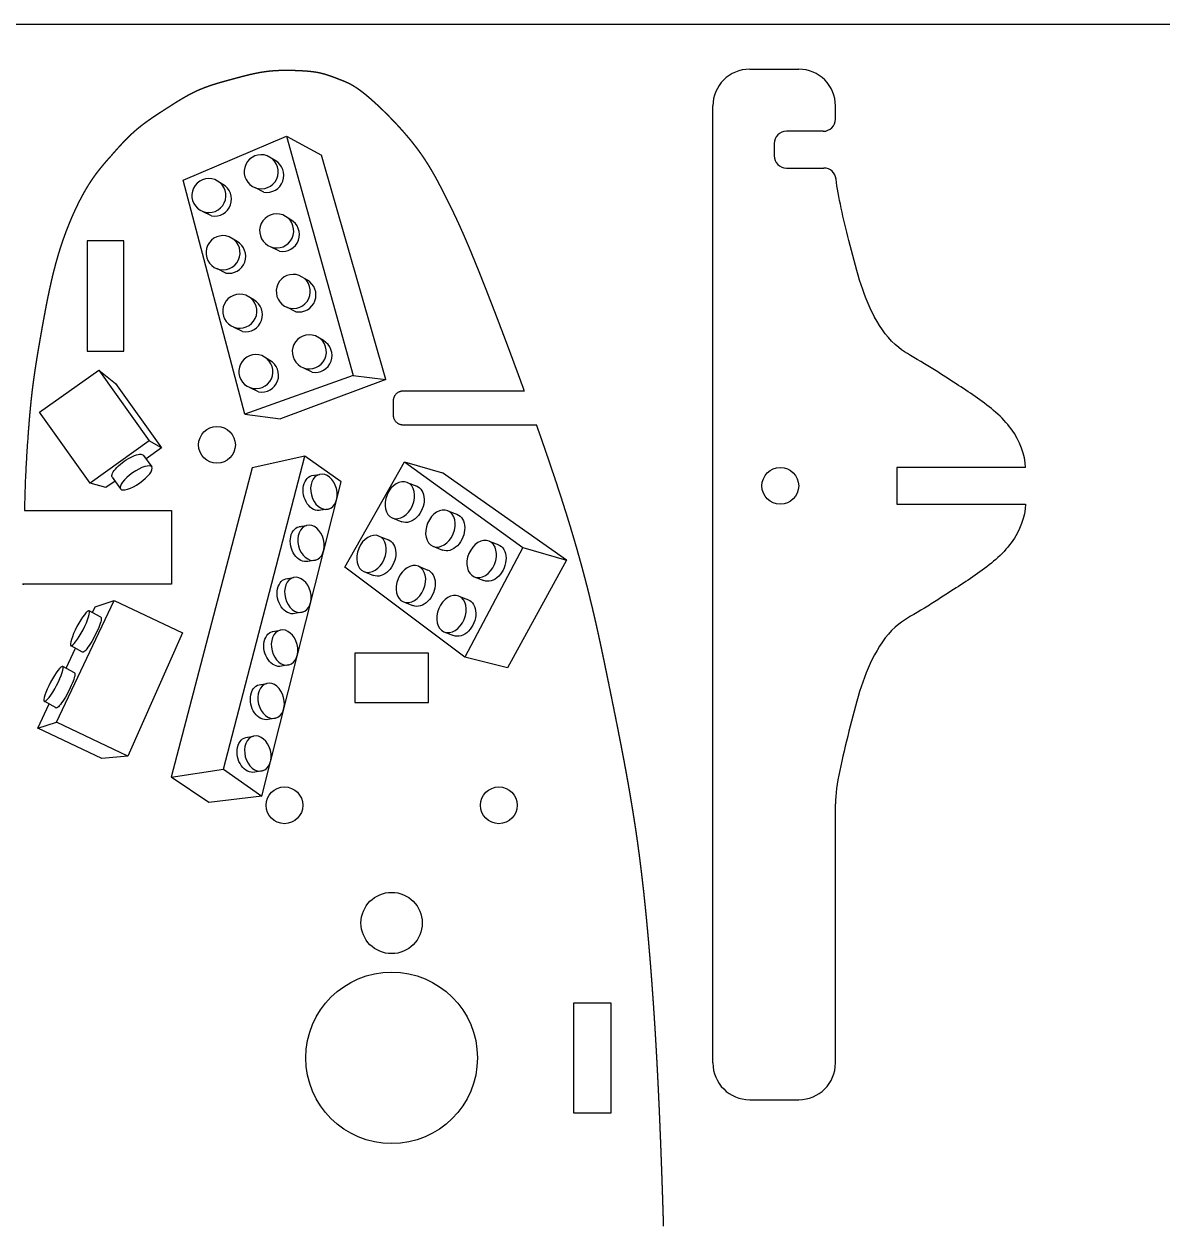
# Model space of a CAD drawing. Header units: millimetres. Extents: x -53 to 1579, y -453 to 381.
# Drawn here: x 153.4 to 246.3, y 283.4 to 381.2 of the extents above; entities that cross this region are included whole.
import ezdxf

# ---------------------------------------------------------------- set-up
doc = ezdxf.new("R2010")
doc.units = ezdxf.units.MM
doc.layers.add('design3', color=5, linetype='Continuous')
doc.layers.add('toCut', color=1, linetype='Continuous', true_color=0xff0000)

msp = doc.modelspace()

# ---------------------------------------------------------------- linework, layer by layer
msp.add_line((-53.352, 381.237), (546.648, 381.237))
at = {"layer": 'design3'}
for points in [[(174.823, 372.077), (180.258, 352.551), (171.432, 349.419), (166.388, 368.511), (174.823, 372.077)], [(174.823, 372.077), (177.687, 370.543)], [(173.912, 370.093), (173.255, 370.484)], [(182.927, 352.236), (177.687, 370.543)], [(169.641, 368.155), (168.983, 368.545)], [(172.985, 367.527), (172.251, 367.888)], [(168.714, 365.589), (167.98, 365.95)], [(175.176, 365.273), (174.518, 365.664)], [(170.799, 363.491), (170.142, 363.881)], [(174.248, 362.707), (173.514, 363.068)], [(169.872, 360.924), (169.138, 361.286)], [(176.531, 360.335), (175.873, 360.725)], [(172.169, 358.724), (171.511, 359.115)], [(175.604, 357.768), (174.869, 358.13)], [(171.241, 356.158), (170.507, 356.519)], [(177.841, 355.406), (177.183, 355.796)], [(173.479, 353.795), (172.821, 354.186)], [(159.51, 353.006), (163.63, 347.233), (158.807, 343.792), (154.687, 349.565), (159.51, 353.006), (160.884, 351.903), (164.629, 346.655), (163.63, 347.233)], [(176.914, 352.84), (176.179, 353.201)], [(180.258, 352.551), (182.927, 352.236)], [(172.551, 351.229), (171.817, 351.59)], [(182.927, 352.236), (174.351, 349.042)], [(171.432, 349.419), (174.351, 349.042)], [(164.629, 346.655), (163.368, 345.756)], [(163.158, 346.05), (163.836, 345.101)], [(169.703, 320.462), (176.331, 345.974), (172.018, 345.022), (165.422, 319.796), (169.703, 320.462), (172.811, 318.241), (168.498, 317.734), (165.422, 319.796)], [(172.811, 318.241), (179.28, 343.88), (176.331, 345.974)], [(194.124, 338.527), (189.373, 329.59), (179.583, 336.923), (184.449, 345.515), (194.124, 338.527)], [(184.449, 345.515), (187.553, 344.614)], [(197.673, 337.496), (187.553, 344.614)], [(160.839, 343.951), (160.088, 343.415), (158.807, 343.792)], [(160.614, 344.265), (161.293, 343.313)], [(176.909, 344.401), (177.521, 344.5)], [(184.684, 343.844), (185.463, 343.54)], [(178.24, 341.667), (177.628, 341.569)], [(183.463, 340.943), (184.242, 340.638)], [(187.995, 341.532), (188.774, 341.227)], [(175.858, 340.236), (176.47, 340.335)], [(182.373, 339.469), (183.152, 339.164)], [(191.364, 339.049), (192.143, 338.745)], [(186.774, 338.63), (187.553, 338.326)], [(194.124, 338.527), (197.673, 337.496), (192.865, 328.731), (189.373, 329.59)], [(177.189, 337.502), (176.577, 337.404)], [(185.59, 337), (186.369, 336.695)], [(174.785, 335.985), (175.397, 336.084)], [(181.152, 336.567), (181.931, 336.263)], [(190.143, 336.148), (190.922, 335.843)], [(161.888, 321.518), (156.065, 324.276), (160.774, 334.22), (166.344, 331.582), (161.888, 321.518), (159.756, 321.329), (154.528, 323.806), (156.065, 324.276)], [(158.994, 333.234), (159.207, 333.683), (160.774, 334.22)], [(184.369, 334.098), (185.148, 333.794)], [(188.901, 334.562), (189.68, 334.257)], [(159.681, 332.85), (158.733, 333.381)], [(176.117, 333.251), (175.505, 333.152)], [(173.702, 331.69), (174.314, 331.789)], [(187.68, 331.66), (188.459, 331.356)], [(156.841, 328.689), (157.612, 330.315)], [(158.194, 329.987), (157.254, 330.517)], [(175.033, 328.957), (174.421, 328.858)], [(157.528, 328.305), (156.58, 328.836)], [(172.605, 327.345), (173.217, 327.443)], [(156.041, 325.442), (155.101, 325.972)], [(154.528, 323.806), (155.459, 325.771)], [(173.937, 324.611), (173.325, 324.512)], [(171.52, 323.045), (172.132, 323.144)], [(172.852, 320.311), (172.24, 320.213)]]:
    msp.add_lwpolyline(points, dxfattribs=at)
for centre, radius, start, end in [((172.765, 369.181), 1.392, 69.39458, 49.19718), ((173.232, 368.889), 1.384, 259.7128, 60.55252), ((168.494, 367.243), 1.392, 69.39458, 49.19718), ((168.961, 366.95), 1.384, 259.7128, 60.55252), ((174.028, 364.361), 1.392, 69.39458, 49.19718), ((174.496, 364.068), 1.384, 259.7128, 60.55252), ((169.652, 362.579), 1.392, 69.39458, 49.19718), ((170.119, 362.286), 1.384, 259.7128, 60.55252), ((175.384, 359.423), 1.392, 69.39458, 49.19718), ((175.851, 359.13), 1.384, 259.7128, 60.55252), ((171.021, 357.812), 1.392, 69.39458, 49.19718), ((171.489, 357.519), 1.384, 259.7128, 60.55252), ((176.694, 354.494), 1.392, 69.39458, 49.19718), ((177.161, 354.201), 1.384, 259.7128, 60.55252), ((172.331, 352.883), 1.392, 69.39458, 49.19718), ((172.799, 352.59), 1.384, 259.7128, 60.55252)]:
    msp.add_arc(centre, radius, start, end, dxfattribs=at)
at = {"layer": 'design3', "extrusion": (0, 0, -1)}
for centre, major_axis, ratio, start_param, end_param in [((161.886, 345.158), (-1.272, -0.893), 0.322441, 6.278121, 9.424778), ((177.268, 342.985), (-0.36, 1.416), 0.721472, 3.141593, 6.411334), ((184.853, 342.089), (0.611, 1.451), 0.717814, 6.246322, 9.424778), ((188.164, 339.776), (0.611, 1.451), 0.717814, 6.246322, 9.424778), ((176.218, 338.82), (-0.36, 1.416), 0.721472, 3.141593, 6.411334), ((182.541, 337.713), (0.611, 1.451), 0.717814, 6.246322, 9.424778), ((191.533, 337.294), (0.611, 1.451), 0.717814, 6.246322, 9.424778), ((175.145, 334.569), (-0.36, 1.416), 0.721472, 3.141593, 6.411334), ((185.759, 335.244), (0.611, 1.451), 0.717814, 6.246322, 9.424778), ((189.069, 332.806), (0.611, 1.451), 0.717814, 6.246322, 9.424778), ((158.93, 331.421), (0.751, 1.429), 0.171577, 6.282318, 9.493019), ((174.061, 330.274), (-0.36, 1.416), 0.721472, 3.141593, 6.411334), ((156.777, 326.876), (0.751, 1.429), 0.171577, 6.282318, 9.493019), ((172.965, 325.928), (-0.36, 1.416), 0.721472, 3.141593, 6.411334), ((171.88, 321.629), (-0.36, 1.416), 0.721472, 3.141593, 6.411334)]:
    msp.add_ellipse(centre, major_axis=major_axis, ratio=ratio, start_param=start_param, end_param=end_param, dxfattribs=at)
for centre, major_axis, ratio in [((162.564, 344.208), (-1.272, -0.893), 0.322441), ((177.881, 343.084), (-0.36, 1.416), 0.721472), ((184.074, 342.394), (0.611, 1.451), 0.717814), ((187.385, 340.081), (0.611, 1.451), 0.717814), ((176.83, 338.919), (-0.36, 1.416), 0.721472), ((181.762, 338.018), (0.611, 1.451), 0.717814), ((190.754, 337.599), (0.611, 1.451), 0.717814), ((184.979, 335.549), (0.611, 1.451), 0.717814), ((175.757, 334.667), (-0.36, 1.416), 0.721472), ((188.29, 333.111), (0.611, 1.451), 0.717814), ((157.982, 331.952), (0.751, 1.429), 0.171577), ((174.673, 330.373), (-0.36, 1.416), 0.721472), ((155.829, 327.407), (0.751, 1.429), 0.171577), ((173.577, 326.027), (-0.36, 1.416), 0.721472), ((172.492, 321.728), (-0.36, 1.416), 0.721472)]:
    msp.add_ellipse(centre, major_axis=major_axis, ratio=ratio, dxfattribs=at)
at = {"layer": 'toCut'}
for p, q in [((212.62, 377.551), (216.62, 377.551)), ((209.62, 296.487), (209.62, 374.551)), ((219.62, 373.487), (219.62, 374.551)), ((218.62, 372.487), (215.62, 372.487)), ((214.62, 371.487), (214.62, 370.487)), ((215.62, 369.487), (218.678, 369.487)), ((224.62, 345.062), (224.62, 342.062)), ((235.12, 345.062), (224.62, 345.062)), ((224.62, 342.062), (235.12, 342.062)), ((219.62, 296.487), (219.62, 317.637)), ((212.62, 293.487), (216.62, 293.487))]:
    msp.add_line(p, q, dxfattribs=at)
for points in [[(158.561, 363.544), (158.561, 354.544), (161.561, 354.544), (161.561, 363.544)], [(158.561, 363.544), (158.561, 354.544), (161.561, 354.544), (161.561, 363.544)], [(180.408, 329.904), (180.408, 325.904), (186.408, 325.904), (186.408, 329.904)], [(198.281, 301.404), (201.281, 301.404), (201.281, 292.404), (198.281, 292.404)]]:
    msp.add_lwpolyline(points, close=True, dxfattribs=at)
for centre, radius in [((169.158, 346.904), 1.5), ((215.12, 343.562), 1.5), ((174.658, 317.504), 1.5), ((192.158, 317.504), 1.5), ((183.408, 307.904), 2.5), ((183.408, 296.904), 7)]:
    msp.add_circle(centre, radius, dxfattribs=at)
for centre, radius, start, end in [((212.62, 374.551), 3, 90, 180), ((216.62, 374.551), 3, 0, 90), ((218.62, 373.487), 1, 270, 0), ((215.62, 371.487), 1, 90, 180), ((215.62, 370.487), 1, 180, 270), ((218.678, 368.487), 1, 6.0512, 90), ((212.62, 296.487), 3, 180, 270), ((216.62, 296.487), 3, 270, 0)]:
    msp.add_arc(centre, radius, start, end, dxfattribs=at)
for points in [[(171.086, 376.908), (170.953, 376.873), (170.82, 376.837)], [(171.352, 376.977), (171.219, 376.942), (171.086, 376.908)], [(171.618, 377.043), (171.485, 377.01), (171.352, 376.977)], [(171.75, 377.075), (171.684, 377.059), (171.618, 377.043)], [(171.883, 377.106), (171.817, 377.091), (171.75, 377.075)], [(172.015, 377.136), (171.949, 377.121), (171.883, 377.106)], [(172.148, 377.165), (172.082, 377.151), (172.015, 377.136)], [(172.28, 377.193), (172.214, 377.179), (172.148, 377.165)], [(172.413, 377.22), (172.346, 377.207), (172.28, 377.193)], [(172.545, 377.246), (172.479, 377.233), (172.413, 377.22)], [(172.677, 377.27), (172.611, 377.258), (172.545, 377.246)], [(172.809, 377.292), (172.743, 377.281), (172.677, 377.27)], [(172.94, 377.313), (172.875, 377.303), (172.809, 377.292)], [(173.072, 377.333), (173.006, 377.323), (172.94, 377.313)], [(173.204, 377.351), (173.138, 377.342), (173.072, 377.333)], [(173.335, 377.367), (173.269, 377.359), (173.204, 377.351)], [(173.466, 377.381), (173.4, 377.374), (173.335, 377.367)], [(173.597, 377.393), (173.531, 377.387), (173.466, 377.381)], [(173.727, 377.404), (173.662, 377.399), (173.597, 377.393)], [(173.856, 377.414), (173.792, 377.409), (173.727, 377.404)], [(173.985, 377.422), (173.921, 377.418), (173.856, 377.414)], [(174.114, 377.428), (174.05, 377.425), (173.985, 377.422)], [(174.241, 377.434), (174.177, 377.431), (174.114, 377.428)], [(174.367, 377.438), (174.304, 377.436), (174.241, 377.434)], [(174.493, 377.441), (174.43, 377.44), (174.367, 377.438)], [(174.617, 377.443), (174.555, 377.442), (174.493, 377.441)], [(174.74, 377.444), (174.678, 377.444), (174.617, 377.443)], [(174.861, 377.444), (174.8, 377.444), (174.74, 377.444)], [(174.981, 377.444), (174.921, 377.444), (174.861, 377.444)], [(175.099, 377.442), (175.04, 377.443), (174.981, 377.444)], [(175.216, 377.44), (175.157, 377.441), (175.099, 377.442)], [(175.33, 377.437), (175.273, 377.438), (175.216, 377.44)], [(175.443, 377.434), (175.387, 377.435), (175.33, 377.437)], [(175.554, 377.43), (175.499, 377.432), (175.443, 377.434)], [(175.663, 377.426), (175.608, 377.428), (175.554, 377.43)], [(175.769, 377.422), (175.716, 377.424), (175.663, 377.426)], [(175.873, 377.417), (175.821, 377.419), (175.769, 377.422)], [(175.975, 377.412), (175.924, 377.414), (175.873, 377.417)], [(176.075, 377.407), (176.025, 377.409), (175.975, 377.412)], [(176.173, 377.401), (176.124, 377.404), (176.075, 377.407)], [(176.268, 377.395), (176.22, 377.398), (176.173, 377.401)], [(176.362, 377.389), (176.315, 377.392), (176.268, 377.395)], [(176.454, 377.382), (176.408, 377.386), (176.362, 377.389)], [(176.544, 377.375), (176.499, 377.379), (176.454, 377.382)], [(176.633, 377.367), (176.589, 377.371), (176.544, 377.375)], [(176.72, 377.359), (176.677, 377.363), (176.633, 377.367)], [(176.806, 377.35), (176.763, 377.355), (176.72, 377.359)], [(176.891, 377.341), (176.849, 377.345), (176.806, 377.35)], [(176.975, 377.33), (176.933, 377.335), (176.891, 377.341)], [(177.057, 377.319), (177.016, 377.325), (176.975, 377.33)], [(177.139, 377.307), (177.098, 377.313), (177.057, 377.319)], [(177.22, 377.295), (177.18, 377.301), (177.139, 377.307)], [(177.3, 377.281), (177.26, 377.288), (177.22, 377.295)], [(177.38, 377.267), (177.34, 377.274), (177.3, 377.281)], [(177.459, 377.251), (177.42, 377.259), (177.38, 377.267)], [(177.538, 377.235), (177.499, 377.243), (177.459, 377.251)], [(177.616, 377.217), (177.577, 377.226), (177.538, 377.235)], [(177.695, 377.199), (177.656, 377.208), (177.616, 377.217)], [(177.773, 377.179), (177.734, 377.189), (177.695, 377.199)], [(177.851, 377.158), (177.812, 377.169), (177.773, 377.179)], [(177.929, 377.137), (177.89, 377.148), (177.851, 377.158)], [(178.007, 377.114), (177.968, 377.125), (177.929, 377.137)], [(178.085, 377.09), (178.046, 377.102), (178.007, 377.114)], [(178.241, 377.041), (178.163, 377.066), (178.085, 377.09)], [(178.396, 376.988), (178.318, 377.015), (178.241, 377.041)], [(178.551, 376.933), (178.474, 376.961), (178.396, 376.988)], [(178.706, 376.876), (178.629, 376.905), (178.551, 376.933)], [(178.861, 376.817), (178.784, 376.847), (178.706, 376.876)], [(167.796, 375.893), (167.732, 375.865), (167.668, 375.838)], [(167.923, 375.945), (167.86, 375.919), (167.796, 375.893)], [(168.052, 375.996), (167.988, 375.971), (167.923, 375.945)], [(168.181, 376.046), (168.116, 376.021), (168.052, 375.996)], [(168.31, 376.094), (168.245, 376.07), (168.181, 376.046)], [(168.44, 376.14), (168.375, 376.117), (168.31, 376.094)], [(168.57, 376.186), (168.505, 376.163), (168.44, 376.14)], [(168.701, 376.23), (168.635, 376.208), (168.57, 376.186)], [(168.832, 376.272), (168.766, 376.251), (168.701, 376.23)], [(168.963, 376.314), (168.897, 376.293), (168.832, 376.272)], [(169.095, 376.355), (169.029, 376.334), (168.963, 376.314)], [(169.226, 376.395), (169.16, 376.375), (169.095, 376.355)], [(169.491, 376.472), (169.359, 376.434), (169.226, 376.395)], [(169.756, 376.548), (169.623, 376.51), (169.491, 376.472)], [(170.022, 376.621), (169.889, 376.584), (169.756, 376.548)], [(170.554, 376.766), (170.288, 376.693), (170.022, 376.621)], [(170.82, 376.837), (170.687, 376.801), (170.554, 376.766)], [(179.016, 376.757), (178.938, 376.787), (178.861, 376.817)], [(179.325, 376.635), (179.17, 376.696), (179.016, 376.757)], [(179.48, 376.573), (179.402, 376.604), (179.325, 376.635)], [(179.558, 376.541), (179.519, 376.557), (179.48, 376.573)], [(179.638, 376.508), (179.598, 376.524), (179.558, 376.541)], [(179.718, 376.473), (179.678, 376.49), (179.638, 376.508)], [(179.801, 376.435), (179.759, 376.454), (179.718, 376.473)], [(179.842, 376.416), (179.821, 376.426), (179.801, 376.435)], [(179.885, 376.396), (179.864, 376.406), (179.842, 376.416)], [(179.928, 376.375), (179.906, 376.385), (179.885, 376.396)], [(179.971, 376.353), (179.95, 376.364), (179.928, 376.375)], [(180.016, 376.33), (179.994, 376.341), (179.971, 376.353)], [(180.061, 376.307), (180.038, 376.318), (180.016, 376.33)], [(180.106, 376.282), (180.084, 376.294), (180.061, 376.307)], [(180.153, 376.256), (180.13, 376.269), (180.106, 376.282)], [(180.2, 376.23), (180.177, 376.243), (180.153, 376.256)], [(180.248, 376.202), (180.224, 376.216), (180.2, 376.23)], [(180.298, 376.173), (180.273, 376.187), (180.248, 376.202)], [(180.348, 376.143), (180.323, 376.158), (180.298, 376.173)], [(180.399, 376.111), (180.373, 376.127), (180.348, 376.143)], [(180.451, 376.078), (180.425, 376.095), (180.399, 376.111)], [(180.504, 376.044), (180.477, 376.061), (180.451, 376.078)], [(180.558, 376.008), (180.531, 376.026), (180.504, 376.044)], [(180.614, 375.971), (180.586, 375.99), (180.558, 376.008)], [(180.67, 375.932), (180.642, 375.951), (180.614, 375.971)], [(180.728, 375.892), (180.699, 375.912), (180.67, 375.932)], [(180.787, 375.85), (180.758, 375.871), (180.728, 375.892)], [(165.938, 374.908), (165.818, 374.833), (165.697, 374.758)], [(166.06, 374.982), (165.999, 374.945), (165.938, 374.908)], [(166.181, 375.056), (166.12, 375.019), (166.06, 374.982)], [(166.303, 375.128), (166.242, 375.092), (166.181, 375.056)], [(166.425, 375.199), (166.364, 375.164), (166.303, 375.128)], [(166.547, 375.27), (166.486, 375.234), (166.425, 375.199)], [(166.67, 375.339), (166.608, 375.304), (166.547, 375.27)], [(166.793, 375.407), (166.731, 375.373), (166.67, 375.339)], [(166.916, 375.473), (166.855, 375.44), (166.793, 375.407)], [(167.04, 375.538), (166.978, 375.505), (166.916, 375.473)], [(167.165, 375.601), (167.103, 375.57), (167.04, 375.538)], [(167.29, 375.663), (167.227, 375.632), (167.165, 375.601)], [(167.416, 375.723), (167.353, 375.693), (167.29, 375.663)], [(167.542, 375.782), (167.479, 375.753), (167.416, 375.723)], [(167.668, 375.838), (167.605, 375.81), (167.542, 375.782)], [(180.848, 375.806), (180.817, 375.828), (180.787, 375.85)], [(180.909, 375.76), (180.879, 375.783), (180.848, 375.806)], [(180.973, 375.713), (180.941, 375.736), (180.909, 375.76)], [(181.037, 375.663), (181.005, 375.688), (180.973, 375.713)], [(181.103, 375.612), (181.07, 375.638), (181.037, 375.663)], [(181.171, 375.559), (181.137, 375.585), (181.103, 375.612)], [(181.24, 375.503), (181.206, 375.531), (181.171, 375.559)], [(181.311, 375.446), (181.276, 375.475), (181.24, 375.503)], [(181.384, 375.386), (181.348, 375.416), (181.311, 375.446)], [(181.458, 375.325), (181.421, 375.355), (181.384, 375.386)], [(181.534, 375.26), (181.496, 375.293), (181.458, 375.325)], [(181.612, 375.194), (181.573, 375.227), (181.534, 375.26)], [(181.691, 375.126), (181.651, 375.16), (181.612, 375.194)], [(181.772, 375.055), (181.731, 375.09), (181.691, 375.126)], [(181.854, 374.982), (181.813, 375.018), (181.772, 375.055)], [(181.938, 374.907), (181.896, 374.945), (181.854, 374.982)], [(182.023, 374.83), (181.981, 374.869), (181.938, 374.907)], [(164.495, 373.987), (164.376, 373.909), (164.256, 373.831)], [(164.975, 374.297), (164.735, 374.142), (164.495, 373.987)], [(165.456, 374.606), (165.215, 374.452), (164.975, 374.297)], [(165.697, 374.758), (165.576, 374.682), (165.456, 374.606)], [(182.11, 374.752), (182.067, 374.791), (182.023, 374.83)], [(182.198, 374.671), (182.154, 374.711), (182.11, 374.752)], [(182.286, 374.589), (182.242, 374.63), (182.198, 374.671)], [(182.376, 374.505), (182.331, 374.547), (182.286, 374.589)], [(182.467, 374.419), (182.422, 374.462), (182.376, 374.505)], [(182.559, 374.331), (182.513, 374.375), (182.467, 374.419)], [(182.651, 374.243), (182.605, 374.287), (182.559, 374.331)], [(182.745, 374.152), (182.698, 374.197), (182.651, 374.243)], [(182.839, 374.06), (182.792, 374.106), (182.745, 374.152)], [(182.933, 373.967), (182.886, 374.014), (182.839, 374.06)], [(183.028, 373.873), (182.981, 373.92), (182.933, 373.967)], [(163.092, 373.015), (163.035, 372.972), (162.979, 372.928)], [(163.205, 373.1), (163.148, 373.057), (163.092, 373.015)], [(163.319, 373.184), (163.262, 373.142), (163.205, 373.1)], [(163.434, 373.268), (163.376, 373.226), (163.319, 373.184)], [(163.55, 373.35), (163.492, 373.309), (163.434, 373.268)], [(163.666, 373.432), (163.608, 373.391), (163.55, 373.35)], [(163.783, 373.513), (163.724, 373.472), (163.666, 373.432)], [(164.019, 373.673), (163.901, 373.593), (163.783, 373.513)], [(164.256, 373.831), (164.137, 373.752), (164.019, 373.673)], [(183.124, 373.777), (183.076, 373.825), (183.028, 373.873)], [(183.22, 373.68), (183.172, 373.729), (183.124, 373.777)], [(183.316, 373.582), (183.268, 373.631), (183.22, 373.68)], [(183.412, 373.483), (183.364, 373.533), (183.316, 373.582)], [(183.509, 373.383), (183.46, 373.433), (183.412, 373.483)], [(183.605, 373.282), (183.557, 373.333), (183.509, 373.383)], [(183.702, 373.181), (183.653, 373.231), (183.605, 373.282)], [(183.798, 373.078), (183.75, 373.129), (183.702, 373.181)], [(183.99, 372.871), (183.894, 372.974), (183.798, 373.078)], [(161.914, 371.996), (161.864, 371.946), (161.813, 371.896)], [(162.016, 372.095), (161.965, 372.046), (161.914, 371.996)], [(162.119, 372.193), (162.067, 372.144), (162.016, 372.095)], [(162.222, 372.289), (162.17, 372.241), (162.119, 372.193)], [(162.327, 372.385), (162.275, 372.337), (162.222, 372.289)], [(162.433, 372.479), (162.38, 372.432), (162.327, 372.385)], [(162.54, 372.571), (162.486, 372.525), (162.433, 372.479)], [(162.648, 372.662), (162.594, 372.617), (162.54, 372.571)], [(162.757, 372.752), (162.703, 372.707), (162.648, 372.662)], [(162.868, 372.841), (162.812, 372.797), (162.757, 372.752)], [(162.979, 372.928), (162.923, 372.885), (162.868, 372.841)], [(184.181, 372.661), (184.086, 372.766), (183.99, 372.871)], [(184.37, 372.449), (184.276, 372.555), (184.181, 372.661)], [(184.557, 372.236), (184.463, 372.342), (184.37, 372.449)], [(184.649, 372.129), (184.603, 372.182), (184.557, 372.236)], [(184.74, 372.022), (184.694, 372.075), (184.649, 372.129)], [(184.83, 371.914), (184.785, 371.968), (184.74, 372.022)], [(161.032, 371.069), (160.937, 370.962), (160.842, 370.856)], [(161.224, 371.28), (161.128, 371.174), (161.032, 371.069)], [(161.321, 371.384), (161.272, 371.332), (161.224, 371.28)], [(161.418, 371.488), (161.369, 371.436), (161.321, 371.384)], [(161.516, 371.592), (161.467, 371.54), (161.418, 371.488)], [(161.614, 371.694), (161.565, 371.643), (161.516, 371.592)], [(161.713, 371.796), (161.664, 371.745), (161.614, 371.694)], [(161.813, 371.896), (161.763, 371.846), (161.713, 371.796)], [(184.919, 371.807), (184.875, 371.861), (184.83, 371.914)], [(185.008, 371.7), (184.963, 371.753), (184.919, 371.807)], [(185.094, 371.592), (185.051, 371.646), (185.008, 371.7)], [(185.18, 371.485), (185.137, 371.539), (185.094, 371.592)], [(185.265, 371.378), (185.222, 371.431), (185.18, 371.485)], [(185.348, 371.271), (185.306, 371.325), (185.265, 371.378)], [(185.429, 371.165), (185.388, 371.218), (185.348, 371.271)], [(185.509, 371.059), (185.469, 371.112), (185.429, 371.165)], [(185.588, 370.953), (185.549, 371.006), (185.509, 371.059)], [(160.275, 370.212), (160.181, 370.104), (160.087, 369.996)], [(160.653, 370.642), (160.464, 370.427), (160.275, 370.212)], [(160.842, 370.856), (160.747, 370.749), (160.653, 370.642)], [(185.665, 370.847), (185.626, 370.9), (185.588, 370.953)], [(185.741, 370.742), (185.703, 370.795), (185.665, 370.847)], [(185.815, 370.637), (185.778, 370.69), (185.741, 370.742)], [(185.889, 370.532), (185.852, 370.585), (185.815, 370.637)], [(185.961, 370.428), (185.925, 370.48), (185.889, 370.532)], [(186.031, 370.324), (185.996, 370.376), (185.961, 370.428)], [(186.101, 370.22), (186.066, 370.272), (186.031, 370.324)], [(186.169, 370.117), (186.135, 370.168), (186.101, 370.22)], [(186.236, 370.013), (186.203, 370.065), (186.169, 370.117)], [(186.302, 369.91), (186.269, 369.962), (186.236, 370.013)], [(159.324, 369.061), (159.3, 369.029), (159.275, 368.997)], [(159.372, 369.125), (159.348, 369.093), (159.324, 369.061)], [(159.42, 369.187), (159.396, 369.156), (159.372, 369.125)], [(159.516, 369.31), (159.468, 369.249), (159.42, 369.187)], [(159.612, 369.43), (159.564, 369.37), (159.516, 369.31)], [(159.707, 369.547), (159.66, 369.489), (159.612, 369.43)], [(159.802, 369.662), (159.755, 369.605), (159.707, 369.547)], [(159.897, 369.775), (159.85, 369.718), (159.802, 369.662)], [(159.992, 369.886), (159.945, 369.83), (159.897, 369.775)], [(160.087, 369.996), (160.039, 369.941), (159.992, 369.886)], [(186.367, 369.807), (186.335, 369.859), (186.302, 369.91)], [(186.432, 369.705), (186.4, 369.756), (186.367, 369.807)], [(186.495, 369.602), (186.463, 369.654), (186.432, 369.705)], [(186.557, 369.5), (186.526, 369.551), (186.495, 369.602)], [(186.618, 369.398), (186.587, 369.449), (186.557, 369.5)], [(186.678, 369.296), (186.648, 369.347), (186.618, 369.398)], [(186.738, 369.195), (186.708, 369.246), (186.678, 369.296)], [(186.796, 369.093), (186.767, 369.144), (186.738, 369.195)], [(186.911, 368.891), (186.854, 368.992), (186.796, 369.093)], [(158.635, 368.059), (158.61, 368.019), (158.585, 367.978)], [(158.685, 368.139), (158.66, 368.099), (158.635, 368.059)], [(158.735, 368.217), (158.71, 368.178), (158.685, 368.139)], [(158.785, 368.294), (158.76, 368.256), (158.735, 368.217)], [(158.835, 368.37), (158.81, 368.332), (158.785, 368.294)], [(158.884, 368.444), (158.86, 368.407), (158.835, 368.37)], [(158.934, 368.517), (158.909, 368.481), (158.884, 368.444)], [(158.983, 368.589), (158.958, 368.553), (158.934, 368.517)], [(159.032, 368.66), (159.007, 368.624), (158.983, 368.589)], [(159.081, 368.729), (159.056, 368.695), (159.032, 368.66)], [(159.13, 368.798), (159.105, 368.764), (159.081, 368.729)], [(159.178, 368.865), (159.154, 368.831), (159.13, 368.798)], [(159.227, 368.931), (159.203, 368.898), (159.178, 368.865)], [(159.275, 368.997), (159.251, 368.964), (159.227, 368.931)], [(187.024, 368.689), (186.967, 368.79), (186.911, 368.891)], [(187.133, 368.488), (187.078, 368.589), (187.024, 368.689)], [(187.241, 368.287), (187.187, 368.388), (187.133, 368.488)], [(187.346, 368.087), (187.293, 368.187), (187.241, 368.287)], [(187.45, 367.887), (187.398, 367.987), (187.346, 368.087)], [(158.073, 367.078), (158.047, 367.029), (158.021, 366.979)], [(158.125, 367.175), (158.099, 367.127), (158.073, 367.078)], [(158.176, 367.271), (158.15, 367.223), (158.125, 367.175)], [(158.228, 367.365), (158.202, 367.318), (158.176, 367.271)], [(158.28, 367.458), (158.254, 367.412), (158.228, 367.365)], [(158.331, 367.549), (158.305, 367.503), (158.28, 367.458)], [(158.382, 367.638), (158.357, 367.593), (158.331, 367.549)], [(158.433, 367.725), (158.408, 367.681), (158.382, 367.638)], [(158.484, 367.811), (158.459, 367.768), (158.433, 367.725)], [(158.535, 367.895), (158.509, 367.853), (158.484, 367.811)], [(158.585, 367.978), (158.56, 367.937), (158.535, 367.895)], [(187.552, 367.687), (187.501, 367.787), (187.45, 367.887)], [(187.653, 367.488), (187.603, 367.588), (187.552, 367.687)], [(187.754, 367.289), (187.704, 367.388), (187.653, 367.488)], [(187.953, 366.891), (187.854, 367.09), (187.754, 367.289)], [(157.603, 366.134), (157.577, 366.078), (157.551, 366.022)], [(157.655, 366.244), (157.629, 366.189), (157.603, 366.134)], [(157.707, 366.354), (157.681, 366.299), (157.655, 366.244)], [(157.76, 366.462), (157.733, 366.408), (157.707, 366.354)], [(157.812, 366.568), (157.786, 366.515), (157.76, 366.462)], [(157.864, 366.673), (157.838, 366.62), (157.812, 366.568)], [(157.916, 366.777), (157.89, 366.725), (157.864, 366.673)], [(157.968, 366.879), (157.942, 366.828), (157.916, 366.777)], [(158.021, 366.979), (157.995, 366.929), (157.968, 366.879)], [(188.053, 366.691), (188.003, 366.791), (187.953, 366.891)], [(188.153, 366.49), (188.103, 366.591), (188.053, 366.691)], [(188.204, 366.388), (188.178, 366.439), (188.153, 366.49)], [(188.255, 366.285), (188.229, 366.337), (188.204, 366.388)], [(188.306, 366.18), (188.28, 366.233), (188.255, 366.285)], [(188.358, 366.074), (188.332, 366.127), (188.306, 366.18)], [(157.19, 365.202), (157.165, 365.141), (157.139, 365.08)], [(157.241, 365.323), (157.216, 365.262), (157.19, 365.202)], [(157.292, 365.442), (157.267, 365.382), (157.241, 365.323)], [(157.344, 365.561), (157.318, 365.501), (157.292, 365.442)], [(157.395, 365.678), (157.37, 365.619), (157.344, 365.561)], [(157.447, 365.794), (157.421, 365.736), (157.395, 365.678)], [(157.499, 365.908), (157.473, 365.851), (157.447, 365.794)], [(157.551, 366.022), (157.525, 365.965), (157.499, 365.908)], [(188.411, 365.966), (188.385, 366.02), (188.358, 366.074)], [(188.465, 365.855), (188.438, 365.911), (188.411, 365.966)], [(188.519, 365.743), (188.492, 365.799), (188.465, 365.855)], [(188.574, 365.627), (188.546, 365.685), (188.519, 365.743)], [(188.602, 365.568), (188.588, 365.598), (188.574, 365.627)], [(188.63, 365.509), (188.616, 365.538), (188.602, 365.568)], [(188.659, 365.448), (188.645, 365.478), (188.63, 365.509)], [(188.688, 365.387), (188.673, 365.418), (188.659, 365.448)], [(188.717, 365.325), (188.702, 365.356), (188.688, 365.387)], [(188.746, 365.262), (188.731, 365.294), (188.717, 365.325)], [(188.776, 365.198), (188.761, 365.23), (188.746, 365.262)], [(188.806, 365.134), (188.791, 365.166), (188.776, 365.198)], [(188.836, 365.068), (188.821, 365.101), (188.806, 365.134)], [(156.792, 364.196), (156.768, 364.131), (156.744, 364.066)], [(156.841, 364.325), (156.816, 364.26), (156.792, 364.196)], [(156.89, 364.454), (156.865, 364.389), (156.841, 364.325)], [(156.939, 364.581), (156.914, 364.517), (156.89, 364.454)], [(156.989, 364.707), (156.964, 364.644), (156.939, 364.581)], [(157.039, 364.832), (157.014, 364.77), (156.989, 364.707)], [(157.089, 364.957), (157.064, 364.895), (157.039, 364.832)], [(157.139, 365.08), (157.114, 365.018), (157.089, 364.957)], [(188.867, 365.001), (188.852, 365.034), (188.836, 365.068)], [(188.898, 364.933), (188.882, 364.967), (188.867, 365.001)], [(188.929, 364.864), (188.914, 364.899), (188.898, 364.933)], [(188.961, 364.795), (188.945, 364.829), (188.929, 364.864)], [(188.993, 364.723), (188.977, 364.759), (188.961, 364.795)], [(189.026, 364.651), (189.01, 364.687), (188.993, 364.723)], [(189.059, 364.578), (189.042, 364.615), (189.026, 364.651)], [(189.092, 364.503), (189.076, 364.541), (189.059, 364.578)], [(189.126, 364.427), (189.109, 364.465), (189.092, 364.503)], [(189.16, 364.35), (189.143, 364.389), (189.126, 364.427)], [(189.195, 364.272), (189.178, 364.311), (189.16, 364.35)], [(189.23, 364.192), (189.213, 364.232), (189.195, 364.272)], [(189.266, 364.111), (189.248, 364.152), (189.23, 364.192)], [(156.463, 363.265), (156.441, 363.197), (156.418, 363.129)], [(156.509, 363.4), (156.486, 363.333), (156.463, 363.265)], [(156.555, 363.535), (156.532, 363.468), (156.509, 363.4)], [(156.602, 363.669), (156.578, 363.602), (156.555, 363.535)], [(156.649, 363.802), (156.625, 363.736), (156.602, 363.669)], [(156.696, 363.934), (156.672, 363.868), (156.649, 363.802)], [(156.744, 364.066), (156.72, 364), (156.696, 363.934)], [(189.302, 364.029), (189.284, 364.07), (189.266, 364.111)], [(189.339, 363.945), (189.32, 363.987), (189.302, 364.029)], [(189.376, 363.859), (189.357, 363.902), (189.339, 363.945)], [(189.413, 363.773), (189.394, 363.816), (189.376, 363.859)], [(189.451, 363.684), (189.432, 363.728), (189.413, 363.773)], [(189.49, 363.594), (189.471, 363.639), (189.451, 363.684)], [(189.529, 363.503), (189.51, 363.549), (189.49, 363.594)], [(189.569, 363.41), (189.549, 363.456), (189.529, 363.503)], [(189.609, 363.315), (189.589, 363.362), (189.569, 363.41)], [(189.65, 363.219), (189.63, 363.267), (189.609, 363.315)], [(189.691, 363.12), (189.671, 363.17), (189.65, 363.219)], [(156.16, 362.296), (156.14, 362.225), (156.119, 362.155)], [(156.202, 362.436), (156.181, 362.366), (156.16, 362.296)], [(156.244, 362.576), (156.223, 362.506), (156.202, 362.436)], [(156.287, 362.715), (156.265, 362.646), (156.244, 362.576)], [(156.33, 362.854), (156.308, 362.785), (156.287, 362.715)], [(156.374, 362.992), (156.352, 362.923), (156.33, 362.854)], [(156.418, 363.129), (156.396, 363.06), (156.374, 362.992)], [(189.734, 363.021), (189.712, 363.071), (189.691, 363.12)], [(189.776, 362.919), (189.755, 362.97), (189.734, 363.021)], [(189.819, 362.816), (189.798, 362.867), (189.776, 362.919)], [(189.863, 362.711), (189.841, 362.763), (189.819, 362.816)], [(189.908, 362.604), (189.886, 362.657), (189.863, 362.711)], [(189.953, 362.495), (189.93, 362.549), (189.908, 362.604)], [(189.999, 362.384), (189.976, 362.439), (189.953, 362.495)], [(190.045, 362.271), (190.022, 362.327), (189.999, 362.384)], [(190.092, 362.156), (190.069, 362.214), (190.045, 362.271)], [(155.924, 361.442), (155.887, 361.297), (155.849, 361.153)], [(156, 361.728), (155.962, 361.585), (155.924, 361.442)], [(156.079, 362.013), (156.04, 361.871), (156, 361.728)], [(156.119, 362.155), (156.099, 362.084), (156.079, 362.013)], [(190.14, 362.04), (190.116, 362.098), (190.092, 362.156)], [(190.189, 361.921), (190.164, 361.98), (190.14, 362.04)], [(190.238, 361.8), (190.213, 361.861), (190.189, 361.921)], [(190.288, 361.677), (190.263, 361.739), (190.238, 361.8)], [(190.339, 361.552), (190.313, 361.615), (190.288, 361.677)], [(190.39, 361.425), (190.364, 361.489), (190.339, 361.552)], [(190.442, 361.296), (190.416, 361.36), (190.39, 361.425)], [(190.495, 361.164), (190.469, 361.23), (190.442, 361.296)], [(155.639, 360.283), (155.606, 360.137), (155.573, 359.992)], [(155.707, 360.574), (155.673, 360.428), (155.639, 360.283)], [(155.777, 360.864), (155.742, 360.719), (155.707, 360.574)], [(155.849, 361.153), (155.813, 361.009), (155.777, 360.864)], [(190.549, 361.03), (190.522, 361.097), (190.495, 361.164)], [(190.603, 360.894), (190.576, 360.962), (190.549, 361.03)], [(190.659, 360.756), (190.631, 360.825), (190.603, 360.894)], [(190.715, 360.615), (190.687, 360.686), (190.659, 360.756)], [(190.771, 360.472), (190.743, 360.544), (190.715, 360.615)], [(190.829, 360.327), (190.8, 360.399), (190.771, 360.472)], [(190.888, 360.179), (190.858, 360.253), (190.829, 360.327)], [(155.446, 359.409), (155.416, 359.264), (155.385, 359.119)], [(155.509, 359.7), (155.477, 359.555), (155.446, 359.409)], [(155.573, 359.992), (155.541, 359.846), (155.509, 359.7)], [(190.947, 360.028), (190.917, 360.104), (190.888, 360.179)], [(191.007, 359.876), (190.977, 359.952), (190.947, 360.028)], [(191.068, 359.72), (191.038, 359.798), (191.007, 359.876)], [(191.13, 359.562), (191.099, 359.641), (191.068, 359.72)], [(191.193, 359.402), (191.162, 359.482), (191.13, 359.562)], [(191.257, 359.239), (191.225, 359.321), (191.193, 359.402)], [(155.268, 358.541), (155.24, 358.397), (155.212, 358.254)], [(155.326, 358.829), (155.297, 358.685), (155.268, 358.541)], [(155.385, 359.119), (155.356, 358.974), (155.326, 358.829)], [(191.321, 359.074), (191.289, 359.156), (191.257, 359.239)], [(191.387, 358.906), (191.354, 358.99), (191.321, 359.074)], [(191.453, 358.735), (191.42, 358.82), (191.387, 358.906)], [(191.52, 358.562), (191.486, 358.649), (191.453, 358.735)], [(191.588, 358.387), (191.554, 358.475), (191.52, 358.562)], [(191.656, 358.21), (191.622, 358.299), (191.588, 358.387)], [(155.052, 357.404), (155.026, 357.265), (155, 357.125)], [(155.104, 357.685), (155.078, 357.544), (155.052, 357.404)], [(155.157, 357.968), (155.131, 357.827), (155.104, 357.685)], [(155.212, 358.254), (155.185, 358.111), (155.157, 357.968)], [(191.725, 358.031), (191.691, 358.12), (191.656, 358.21)], [(191.795, 357.849), (191.76, 357.94), (191.725, 358.031)], [(191.866, 357.665), (191.831, 357.757), (191.795, 357.849)], [(191.937, 357.479), (191.902, 357.572), (191.866, 357.665)], [(192.009, 357.291), (191.973, 357.385), (191.937, 357.479)], [(192.082, 357.101), (192.046, 357.196), (192.009, 357.291)], [(154.853, 356.308), (154.841, 356.242), (154.829, 356.175)], [(154.877, 356.442), (154.865, 356.375), (154.853, 356.308)], [(154.901, 356.577), (154.889, 356.51), (154.877, 356.442)], [(154.926, 356.713), (154.914, 356.645), (154.901, 356.577)], [(154.95, 356.85), (154.938, 356.781), (154.926, 356.713)], [(154.975, 356.987), (154.963, 356.918), (154.95, 356.85)], [(155, 357.125), (154.988, 357.056), (154.975, 356.987)], [(192.155, 356.91), (192.118, 357.006), (192.082, 357.101)], [(192.229, 356.716), (192.192, 356.813), (192.155, 356.91)], [(192.303, 356.52), (192.266, 356.618), (192.229, 356.716)], [(192.378, 356.323), (192.341, 356.422), (192.303, 356.52)], [(192.454, 356.124), (192.416, 356.224), (192.378, 356.323)], [(154.714, 355.522), (154.692, 355.394), (154.67, 355.266)], [(154.737, 355.651), (154.725, 355.586), (154.714, 355.522)], [(154.76, 355.781), (154.748, 355.716), (154.737, 355.651)], [(154.783, 355.911), (154.771, 355.846), (154.76, 355.781)], [(154.806, 356.043), (154.794, 355.977), (154.783, 355.911)], [(154.829, 356.175), (154.818, 356.109), (154.806, 356.043)], [(192.529, 355.923), (192.492, 356.024), (192.454, 356.124)], [(192.606, 355.721), (192.568, 355.822), (192.529, 355.923)], [(192.683, 355.517), (192.644, 355.619), (192.606, 355.721)], [(192.76, 355.312), (192.721, 355.414), (192.683, 355.517)], [(154.542, 354.516), (154.521, 354.393), (154.501, 354.27)], [(154.583, 354.763), (154.562, 354.639), (154.542, 354.516)], [(154.626, 355.013), (154.605, 354.888), (154.583, 354.763)], [(154.67, 355.266), (154.648, 355.14), (154.626, 355.013)], [(192.838, 355.105), (192.799, 355.208), (192.76, 355.312)], [(192.916, 354.896), (192.877, 355), (192.838, 355.105)], [(192.995, 354.686), (192.955, 354.791), (192.916, 354.896)], [(193.074, 354.475), (193.034, 354.581), (192.995, 354.686)], [(193.153, 354.262), (193.113, 354.369), (193.074, 354.475)], [(154.384, 353.547), (154.365, 353.428), (154.347, 353.31)], [(154.422, 353.786), (154.403, 353.667), (154.384, 353.547)], [(154.461, 354.027), (154.441, 353.907), (154.422, 353.786)], [(154.501, 354.27), (154.481, 354.149), (154.461, 354.027)], [(193.233, 354.049), (193.193, 354.156), (193.153, 354.262)], [(193.312, 353.834), (193.273, 353.941), (193.233, 354.049)], [(193.393, 353.618), (193.353, 353.726), (193.312, 353.834)], [(193.473, 353.4), (193.433, 353.509), (193.393, 353.618)], [(193.554, 353.182), (193.513, 353.291), (193.473, 353.4)], [(154.242, 352.605), (154.225, 352.489), (154.209, 352.372)], [(154.276, 352.839), (154.259, 352.722), (154.242, 352.605)], [(154.311, 353.073), (154.293, 352.956), (154.276, 352.839)], [(154.347, 353.31), (154.329, 353.192), (154.311, 353.073)], [(193.635, 352.963), (193.594, 353.072), (193.554, 353.182)], [(193.716, 352.742), (193.675, 352.853), (193.635, 352.963)], [(193.797, 352.521), (193.757, 352.632), (193.716, 352.742)], [(193.879, 352.299), (193.838, 352.41), (193.797, 352.521)], [(154.087, 351.447), (154.073, 351.332), (154.059, 351.217)], [(154.116, 351.678), (154.102, 351.563), (154.087, 351.447)], [(154.146, 351.909), (154.131, 351.793), (154.116, 351.678)], [(154.177, 352.14), (154.161, 352.025), (154.146, 351.909)], [(154.209, 352.372), (154.193, 352.256), (154.177, 352.14)], [(194.042, 351.853), (193.96, 352.076), (193.879, 352.299)], [(194.206, 351.403), (194.124, 351.628), (194.042, 351.853)], [(153.982, 350.524), (153.97, 350.408), (153.958, 350.293)], [(154.007, 350.755), (153.994, 350.639), (153.982, 350.524)], [(154.033, 350.986), (154.02, 350.87), (154.007, 350.755)], [(154.059, 351.217), (154.046, 351.101), (154.033, 350.986)], [(194.238, 351.316), (194.222, 351.36), (194.206, 351.403)], [(153.913, 349.831), (153.892, 349.599), (153.871, 349.368)], [(153.935, 350.062), (153.924, 349.946), (153.913, 349.831)], [(153.958, 350.293), (153.947, 350.177), (153.935, 350.062)], [(153.831, 348.905), (153.812, 348.673), (153.794, 348.441)], [(153.871, 349.368), (153.851, 349.136), (153.831, 348.905)], [(195.351, 348.207), (195.296, 348.362), (195.241, 348.516)], [(153.724, 347.514), (153.459, 343.736), (153.459, 341.543)], [(153.758, 347.978), (153.741, 347.746), (153.724, 347.514)], [(153.794, 348.441), (153.776, 348.21), (153.758, 347.978)], [(195.512, 347.748), (195.431, 347.978), (195.351, 348.207)], [(195.672, 347.29), (195.592, 347.519), (195.512, 347.748)], [(195.831, 346.832), (195.752, 347.061), (195.672, 347.29)], [(195.989, 346.376), (195.91, 346.604), (195.831, 346.832)], [(196.145, 345.921), (196.067, 346.149), (195.989, 346.376)], [(196.3, 345.469), (196.223, 345.695), (196.145, 345.921)], [(196.376, 345.244), (196.338, 345.356), (196.3, 345.469)], [(196.453, 345.019), (196.415, 345.131), (196.376, 345.244)], [(196.528, 344.795), (196.49, 344.907), (196.453, 345.019)], [(196.603, 344.572), (196.566, 344.683), (196.528, 344.795)], [(196.678, 344.349), (196.64, 344.461), (196.603, 344.572)], [(196.752, 344.128), (196.715, 344.239), (196.678, 344.349)], [(196.825, 343.907), (196.788, 344.018), (196.752, 344.128)], [(196.898, 343.688), (196.861, 343.797), (196.825, 343.907)], [(196.97, 343.469), (196.934, 343.578), (196.898, 343.688)], [(197.041, 343.251), (197.006, 343.36), (196.97, 343.469)], [(197.112, 343.035), (197.077, 343.143), (197.041, 343.251)], [(197.182, 342.819), (197.147, 342.927), (197.112, 343.035)], [(197.252, 342.605), (197.217, 342.712), (197.182, 342.819)], [(197.321, 342.392), (197.286, 342.499), (197.252, 342.605)], [(197.389, 342.181), (197.355, 342.286), (197.321, 342.392)], [(197.456, 341.97), (197.422, 342.075), (197.389, 342.181)], [(197.522, 341.761), (197.489, 341.866), (197.456, 341.97)], [(197.588, 341.554), (197.555, 341.658), (197.522, 341.761)], [(165.453, 341.543), (165.453, 338.543), (165.453, 335.543)], [(197.653, 341.348), (197.62, 341.451), (197.588, 341.554)], [(197.717, 341.143), (197.685, 341.246), (197.653, 341.348)], [(197.78, 340.94), (197.748, 341.042), (197.717, 341.143)], [(197.842, 340.739), (197.811, 340.839), (197.78, 340.94)], [(197.903, 340.539), (197.873, 340.639), (197.842, 340.739)], [(197.964, 340.34), (197.934, 340.439), (197.903, 340.539)], [(198.024, 340.143), (197.994, 340.241), (197.964, 340.34)], [(198.083, 339.947), (198.054, 340.045), (198.024, 340.143)], [(198.142, 339.752), (198.112, 339.849), (198.083, 339.947)], [(198.199, 339.559), (198.17, 339.656), (198.142, 339.752)], [(198.256, 339.367), (198.228, 339.463), (198.199, 339.559)], [(198.312, 339.177), (198.284, 339.272), (198.256, 339.367)], [(198.368, 338.988), (198.34, 339.082), (198.312, 339.177)], [(198.422, 338.8), (198.395, 338.894), (198.368, 338.988)], [(198.476, 338.613), (198.449, 338.707), (198.422, 338.8)], [(198.53, 338.428), (198.503, 338.521), (198.476, 338.613)], [(198.582, 338.244), (198.556, 338.336), (198.53, 338.428)], [(198.634, 338.061), (198.608, 338.153), (198.582, 338.244)], [(198.685, 337.879), (198.66, 337.97), (198.634, 338.061)], [(198.736, 337.699), (198.711, 337.789), (198.685, 337.879)], [(198.786, 337.52), (198.761, 337.609), (198.736, 337.699)], [(198.835, 337.342), (198.81, 337.431), (198.786, 337.52)], [(198.884, 337.165), (198.859, 337.253), (198.835, 337.342)], [(198.932, 336.989), (198.908, 337.077), (198.884, 337.165)], [(198.979, 336.814), (198.955, 336.901), (198.932, 336.989)], [(199.026, 336.64), (199.003, 336.727), (198.979, 336.814)], [(199.072, 336.468), (199.049, 336.554), (199.026, 336.64)], [(199.118, 336.296), (199.095, 336.382), (199.072, 336.468)], [(199.163, 336.125), (199.14, 336.211), (199.118, 336.296)], [(199.208, 335.956), (199.185, 336.041), (199.163, 336.125)], [(199.251, 335.787), (199.23, 335.872), (199.208, 335.956)], [(199.295, 335.62), (199.273, 335.703), (199.251, 335.787)], [(199.338, 335.453), (199.316, 335.536), (199.295, 335.62)], [(199.38, 335.287), (199.359, 335.37), (199.338, 335.453)], [(199.422, 335.123), (199.401, 335.205), (199.38, 335.287)], [(199.463, 334.959), (199.443, 335.041), (199.422, 335.123)], [(199.504, 334.796), (199.484, 334.877), (199.463, 334.959)], [(199.545, 334.634), (199.524, 334.715), (199.504, 334.796)], [(199.585, 334.472), (199.565, 334.553), (199.545, 334.634)], [(199.624, 334.312), (199.604, 334.392), (199.585, 334.472)], [(199.663, 334.152), (199.644, 334.232), (199.624, 334.312)], [(199.702, 333.993), (199.682, 334.073), (199.663, 334.152)], [(199.74, 333.835), (199.721, 333.914), (199.702, 333.993)], [(199.777, 333.678), (199.759, 333.757), (199.74, 333.835)], [(199.815, 333.522), (199.796, 333.6), (199.777, 333.678)], [(199.852, 333.366), (199.833, 333.444), (199.815, 333.522)], [(199.924, 333.056), (199.888, 333.211), (199.852, 333.366)], [(199.995, 332.749), (199.96, 332.903), (199.924, 333.056)], [(200.065, 332.445), (200.03, 332.597), (199.995, 332.749)], [(200.133, 332.143), (200.099, 332.294), (200.065, 332.445)], [(200.2, 331.844), (200.167, 331.994), (200.133, 332.143)], [(200.266, 331.546), (200.233, 331.695), (200.2, 331.844)], [(200.331, 331.251), (200.299, 331.399), (200.266, 331.546)], [(200.395, 330.957), (200.363, 331.104), (200.331, 331.251)], [(200.458, 330.665), (200.426, 330.811), (200.395, 330.957)], [(200.52, 330.375), (200.489, 330.52), (200.458, 330.665)], [(200.581, 330.086), (200.55, 330.23), (200.52, 330.375)], [(200.641, 329.798), (200.611, 329.942), (200.581, 330.086)], [(200.701, 329.512), (200.671, 329.655), (200.641, 329.798)], [(200.761, 329.226), (200.731, 329.369), (200.701, 329.512)], [(200.819, 328.941), (200.79, 329.084), (200.761, 329.226)], [(200.878, 328.657), (200.849, 328.799), (200.819, 328.941)], [(200.994, 328.091), (200.936, 328.374), (200.878, 328.657)], [(201.109, 327.526), (201.051, 327.808), (200.994, 328.091)], [(201.339, 326.395), (201.224, 326.96), (201.109, 327.526)], [(201.569, 325.264), (201.454, 325.83), (201.339, 326.395)], [(201.796, 324.133), (201.682, 324.698), (201.569, 325.264)], [(201.908, 323.566), (201.852, 323.849), (201.796, 324.133)], [(202.02, 322.999), (201.964, 323.283), (201.908, 323.566)], [(202.13, 322.432), (202.075, 322.716), (202.02, 322.999)], [(202.24, 321.864), (202.185, 322.148), (202.13, 322.432)], [(202.348, 321.295), (202.294, 321.58), (202.24, 321.864)], [(202.454, 320.726), (202.401, 321.011), (202.348, 321.295)], [(202.559, 320.156), (202.507, 320.441), (202.454, 320.726)], [(202.663, 319.586), (202.611, 319.871), (202.559, 320.156)], [(202.764, 319.014), (202.713, 319.3), (202.663, 319.586)], [(202.864, 318.441), (202.814, 318.728), (202.764, 319.014)], [(202.961, 317.868), (202.912, 318.155), (202.864, 318.441)], [(203.056, 317.293), (203.009, 317.581), (202.961, 317.868)], [(203.149, 316.718), (203.103, 317.005), (203.056, 317.293)], [(203.239, 316.141), (203.194, 316.429), (203.149, 316.718)], [(203.327, 315.563), (203.283, 315.852), (203.239, 316.141)], [(203.412, 314.983), (203.37, 315.273), (203.327, 315.563)], [(203.494, 314.402), (203.453, 314.693), (203.412, 314.983)], [(203.574, 313.82), (203.534, 314.111), (203.494, 314.402)], [(203.651, 313.237), (203.612, 313.529), (203.574, 313.82)], [(203.725, 312.652), (203.688, 312.945), (203.651, 313.237)], [(203.798, 312.067), (203.761, 312.359), (203.725, 312.652)], [(203.867, 311.479), (203.832, 311.773), (203.798, 312.067)], [(203.935, 310.891), (203.901, 311.185), (203.867, 311.479)], [(204, 310.301), (203.967, 310.596), (203.935, 310.891)], [(204.063, 309.71), (204.032, 310.005), (204, 310.301)], [(204.125, 309.117), (204.094, 309.414), (204.063, 309.71)], [(204.184, 308.524), (204.154, 308.821), (204.125, 309.117)], [(204.242, 307.929), (204.213, 308.226), (204.184, 308.524)], [(204.297, 307.333), (204.269, 307.631), (204.242, 307.929)], [(204.351, 306.735), (204.324, 307.034), (204.297, 307.333)], [(204.404, 306.136), (204.378, 306.436), (204.351, 306.735)], [(204.455, 305.536), (204.429, 305.836), (204.404, 306.136)], [(204.505, 304.935), (204.48, 305.236), (204.455, 305.536)], [(204.553, 304.333), (204.529, 304.634), (204.505, 304.935)], [(204.6, 303.729), (204.576, 304.031), (204.553, 304.333)], [(204.646, 303.124), (204.623, 303.426), (204.6, 303.729)], [(204.69, 302.518), (204.668, 302.821), (204.646, 303.124)], [(204.734, 301.91), (204.712, 302.214), (204.69, 302.518)], [(204.755, 301.605), (204.745, 301.757), (204.734, 301.91)], [(204.777, 301.299), (204.766, 301.452), (204.755, 301.605)], [(204.798, 300.992), (204.787, 301.145), (204.777, 301.299)], [(204.818, 300.683), (204.808, 300.838), (204.798, 300.992)], [(204.839, 300.374), (204.829, 300.529), (204.818, 300.683)], [(204.859, 300.063), (204.849, 300.218), (204.839, 300.374)], [(204.88, 299.75), (204.869, 299.906), (204.859, 300.063)], [(204.899, 299.435), (204.889, 299.592), (204.88, 299.75)], [(204.919, 299.118), (204.909, 299.276), (204.899, 299.435)], [(204.939, 298.799), (204.929, 298.959), (204.919, 299.118)], [(204.958, 298.478), (204.948, 298.638), (204.939, 298.799)], [(204.977, 298.154), (204.968, 298.316), (204.958, 298.478)], [(204.996, 297.827), (204.987, 297.99), (204.977, 298.154)], [(205.015, 297.497), (205.006, 297.662), (204.996, 297.827)], [(205.034, 297.165), (205.024, 297.331), (205.015, 297.497)], [(205.043, 296.997), (205.038, 297.081), (205.034, 297.165)], [(205.052, 296.829), (205.048, 296.913), (205.043, 296.997)], [(205.061, 296.66), (205.057, 296.744), (205.052, 296.829)], [(205.071, 296.49), (205.066, 296.575), (205.061, 296.66)], [(205.08, 296.319), (205.075, 296.404), (205.071, 296.49)], [(205.089, 296.147), (205.084, 296.233), (205.08, 296.319)], [(205.098, 295.974), (205.093, 296.061), (205.089, 296.147)], [(205.107, 295.801), (205.102, 295.888), (205.098, 295.974)], [(205.116, 295.626), (205.111, 295.713), (205.107, 295.801)], [(205.125, 295.451), (205.12, 295.538), (205.116, 295.626)], [(205.134, 295.274), (205.129, 295.362), (205.125, 295.451)], [(205.142, 295.096), (205.138, 295.185), (205.134, 295.274)], [(205.151, 294.918), (205.147, 295.007), (205.142, 295.096)], [(205.16, 294.738), (205.156, 294.828), (205.151, 294.918)], [(205.169, 294.557), (205.165, 294.648), (205.16, 294.738)], [(205.178, 294.375), (205.173, 294.466), (205.169, 294.557)], [(205.186, 294.192), (205.182, 294.284), (205.178, 294.375)], [(205.195, 294.008), (205.191, 294.1), (205.186, 294.192)], [(205.204, 293.823), (205.199, 293.915), (205.195, 294.008)], [(205.212, 293.636), (205.208, 293.729), (205.204, 293.823)], [(205.221, 293.448), (205.217, 293.542), (205.212, 293.636)], [(205.23, 293.259), (205.225, 293.354), (205.221, 293.448)], [(205.238, 293.069), (205.234, 293.164), (205.23, 293.259)], [(205.247, 292.878), (205.243, 292.974), (205.238, 293.069)], [(205.255, 292.685), (205.251, 292.781), (205.247, 292.878)], [(205.264, 292.491), (205.26, 292.588), (205.255, 292.685)], [(205.272, 292.296), (205.268, 292.393), (205.264, 292.491)], [(205.281, 292.099), (205.277, 292.197), (205.272, 292.296)], [(205.289, 291.901), (205.285, 292), (205.281, 292.099)], [(205.298, 291.701), (205.293, 291.801), (205.289, 291.901)], [(205.306, 291.5), (205.302, 291.601), (205.298, 291.701)], [(205.314, 291.298), (205.31, 291.399), (205.306, 291.5)], [(205.323, 291.094), (205.319, 291.196), (205.314, 291.298)], [(205.331, 290.889), (205.327, 290.991), (205.323, 291.094)], [(205.34, 290.682), (205.335, 290.785), (205.331, 290.889)], [(205.348, 290.474), (205.344, 290.578), (205.34, 290.682)], [(205.356, 290.264), (205.352, 290.369), (205.348, 290.474)], [(205.365, 290.053), (205.36, 290.158), (205.356, 290.264)], [(205.373, 289.84), (205.369, 289.946), (205.365, 290.053)], [(205.381, 289.625), (205.377, 289.732), (205.373, 289.84)], [(205.389, 289.409), (205.385, 289.517), (205.381, 289.625)], [(205.398, 289.191), (205.394, 289.3), (205.389, 289.409)], [(205.406, 288.972), (205.402, 289.081), (205.398, 289.191)], [(205.414, 288.751), (205.41, 288.861), (205.406, 288.972)], [(205.422, 288.528), (205.418, 288.639), (205.414, 288.751)], [(205.431, 288.303), (205.426, 288.415), (205.422, 288.528)], [(205.439, 288.077), (205.435, 288.19), (205.431, 288.303)], [(205.447, 287.849), (205.443, 287.963), (205.439, 288.077)], [(205.455, 287.619), (205.451, 287.734), (205.447, 287.849)], [(205.463, 287.388), (205.459, 287.503), (205.455, 287.619)], [(205.472, 287.154), (205.468, 287.271), (205.463, 287.388)], [(205.48, 286.919), (205.476, 287.037), (205.472, 287.154)], [(205.488, 286.682), (205.484, 286.8), (205.48, 286.919)], [(205.496, 286.443), (205.492, 286.562), (205.488, 286.682)], [(205.504, 286.203), (205.5, 286.323), (205.496, 286.443)], [(205.512, 285.96), (205.508, 286.081), (205.504, 286.203)], [(205.521, 285.716), (205.517, 285.838), (205.512, 285.96)], [(205.529, 285.47), (205.525, 285.593), (205.521, 285.716)], [(205.537, 285.223), (205.533, 285.347), (205.529, 285.47)], [(205.545, 284.974), (205.541, 285.098), (205.537, 285.223)], [(205.553, 284.723), (205.549, 284.848), (205.545, 284.974)], [(205.561, 284.47), (205.557, 284.596), (205.553, 284.723)], [(205.569, 284.216), (205.565, 284.343), (205.561, 284.47)], [(205.577, 283.96), (205.573, 284.088), (205.569, 284.216)], [(205.585, 283.702), (205.581, 283.831), (205.577, 283.96)], [(205.593, 283.443), (205.589, 283.573), (205.585, 283.702)], [(205.6, 283.182), (205.596, 283.313), (205.593, 283.443)]]:
    msp.add_open_spline(points, degree=2, dxfattribs=at)
for points, degree, knots in [([(235.12, 345.062), (235.12, 346.062), (234.24, 348.378), (231.236, 350.797), (228.863, 352.26), (226.347, 353.897), (224.41, 354.853), (223.323, 356.383), (222.304, 358.288), (221.536, 360.309), (220.55, 364.257), (219.823, 367.172), (219.672, 368.592)], 3, [0, 0, 0, 0, 1, 2, 3, 3.292334, 4, 5, 5.002447, 6, 7, 8.632731, 8.632731, 8.632731, 8.632731]), ([(235.12, 342.062), (235.12, 341.062), (234.24, 338.746), (231.236, 336.326), (228.863, 334.864), (226.347, 333.227), (224.41, 332.271), (223.323, 330.741), (222.304, 328.836), (221.536, 326.815), (220.45, 322.468), (219.62, 319.137), (219.62, 317.637)], 3, [0, 0, 0, 0, 1, 2, 3, 3.292334, 4, 5, 5.002447, 6, 7, 9, 9, 9, 9]), ([(153.459, 341.543), (157.989, 341.543), (162.52, 341.543), (163.986, 341.543), (165.453, 341.543)], 2, [1, 1, 1, 2, 2, 3, 3, 3]), ([(165.453, 335.543), (163.986, 335.543), (162.52, 335.543), (157.952, 335.543), (153.385, 335.543), (153.341, 335.543), (153.296, 335.543)], 2, [4, 4, 4, 5, 5, 6, 6, 7, 7, 7])]:
    msp.add_open_spline(points, degree=degree, knots=knots, dxfattribs=at)
msp.add_rational_spline([(195.241, 348.516), (193.501, 348.516), (191.761, 348.516), (189.911, 348.516), (188.061, 348.516), (186.211, 348.516), (184.361, 348.516), (183.561, 348.516), (183.561, 349.316), (183.561, 349.616), (183.561, 349.916), (183.561, 350.216), (183.561, 350.516), (183.561, 351.316), (184.361, 351.316), (186.211, 351.316), (188.061, 351.316), (189.911, 351.316), (191.761, 351.316), (192.999, 351.316), (194.238, 351.316)], [1, 1, 1, 1, 1, 1, 1, 0.707106781187, 1, 1, 1, 1, 1, 0.707106781187, 1, 1, 1, 1, 1, 1, 1], degree=2, knots=[1007, 1007, 1007, 1008, 1008, 1009, 1009, 1010, 1010, 1011.570796, 1011.570796, 1012.570796, 1012.570796, 1013.570796, 1013.570796, 1015.141593, 1015.141593, 1016.141593, 1016.141593, 1017.141593, 1017.141593, 1018.141593, 1018.141593, 1018.141593], dxfattribs=at)

doc.saveas('drawing.dxf')
